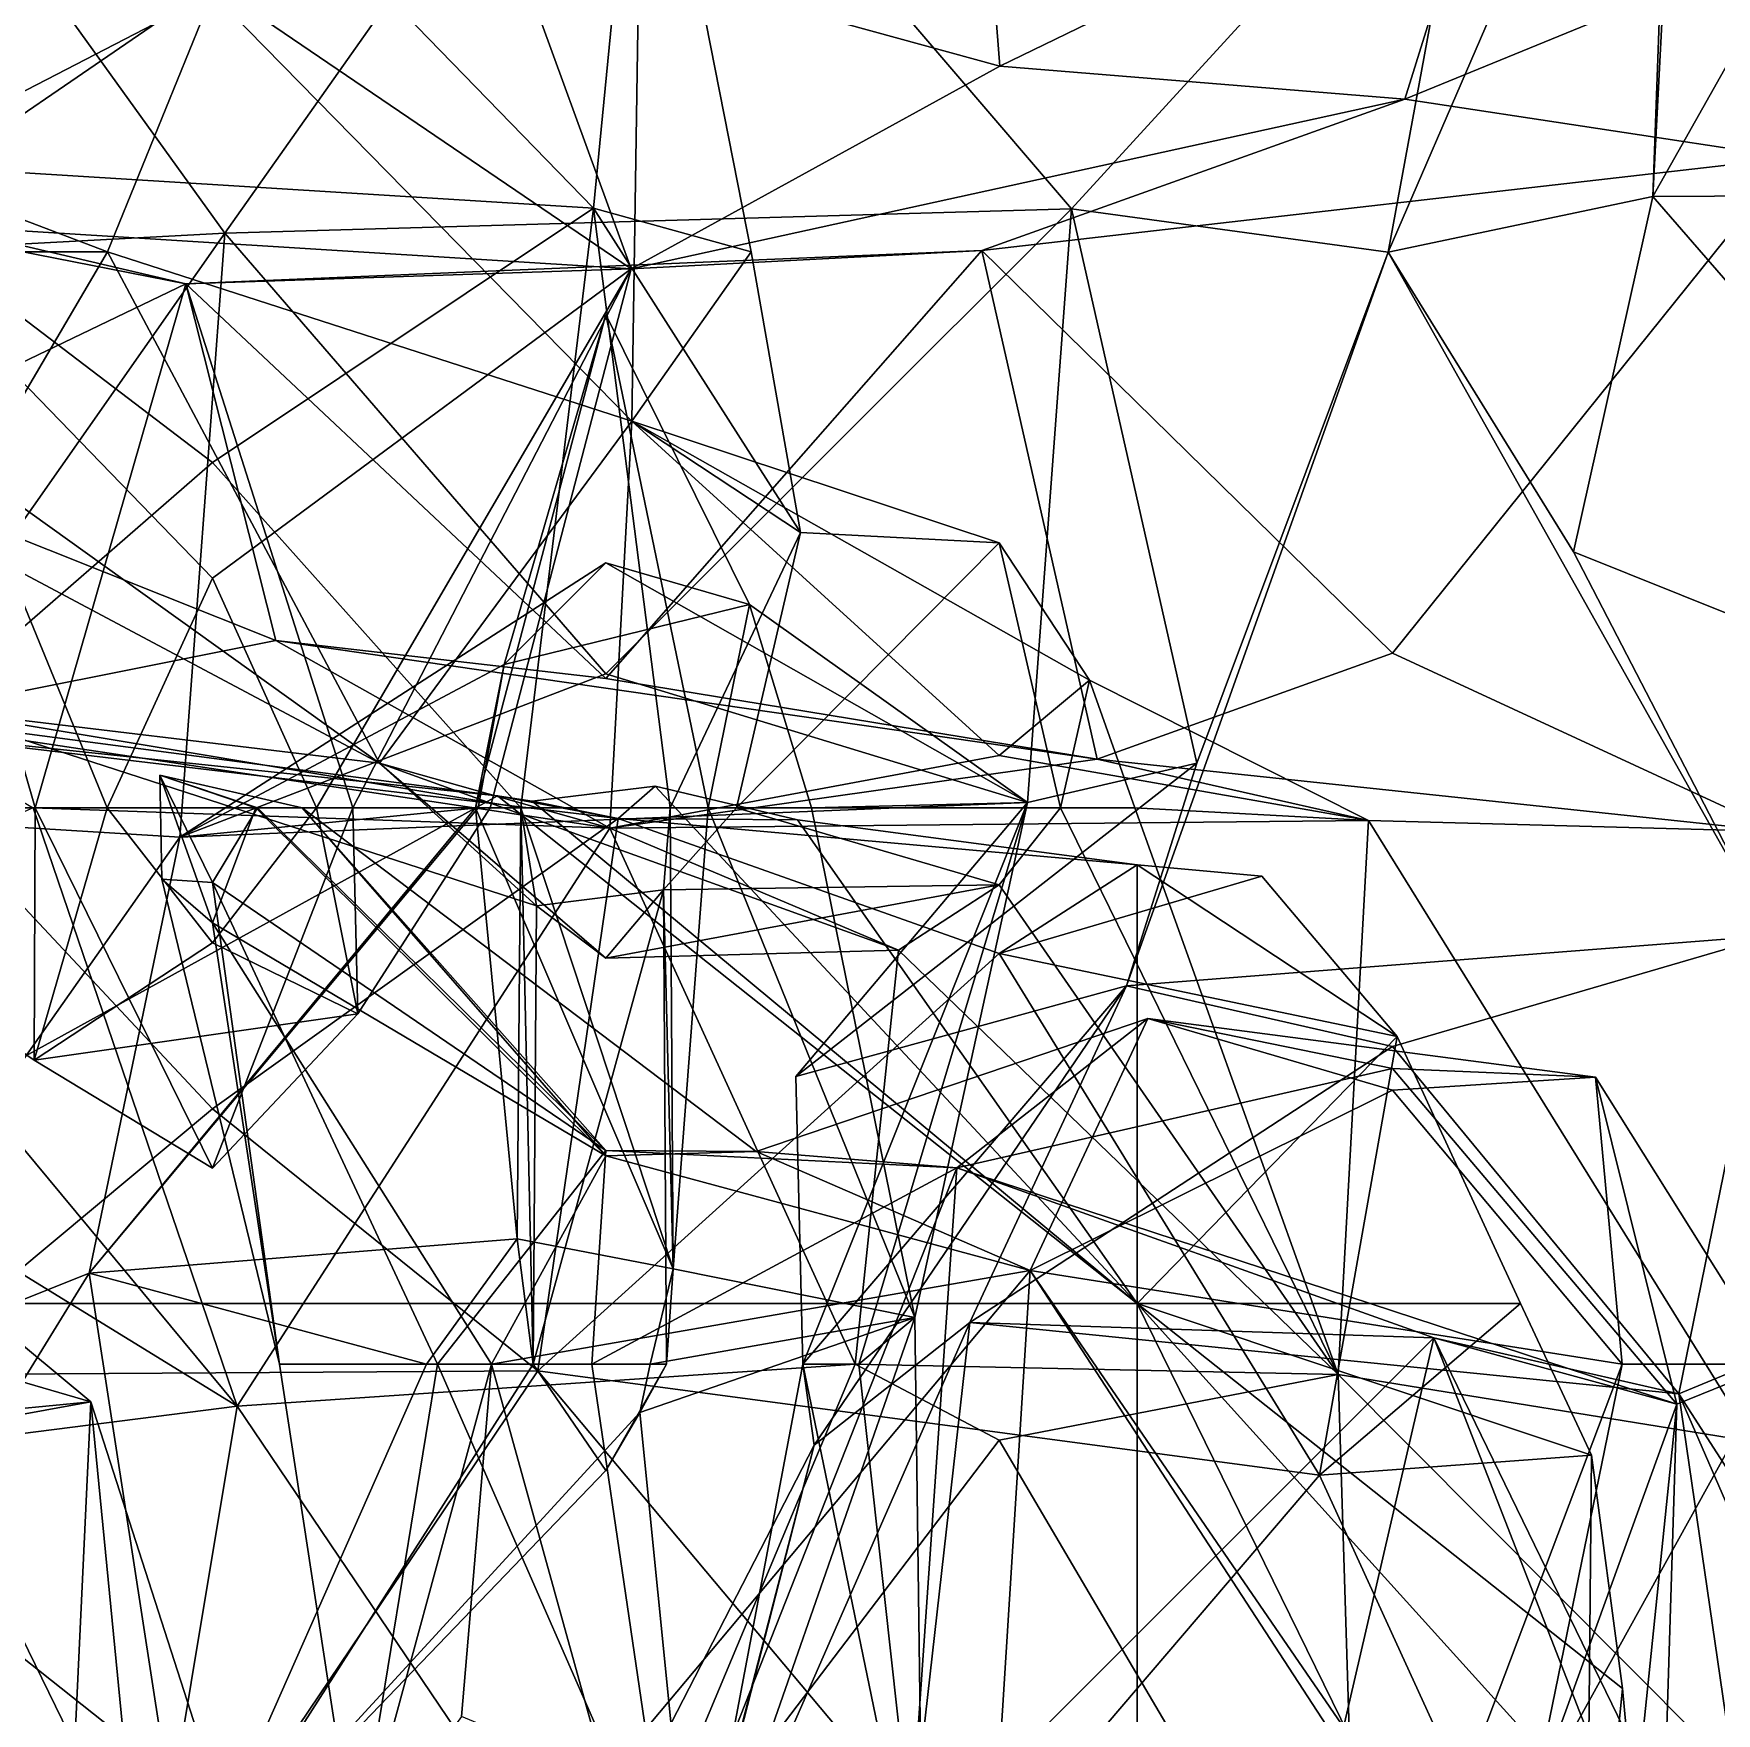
# Model space of a CAD drawing. Extents: x 290034 to 295698, y 4553723 to 4561693.
# Drawn here: x 294034.7 to 294088.5, y 4558860.1 to 4558913.9 of the extents above; entities that cross this region are included whole.
import ezdxf

# ---------------------------------------------------------------- set-up
doc = ezdxf.new("R2010")
doc.units = 0
doc.layers.add('Au_ppm_Pref_-_0_2', color=7, linetype='CONTINUOUS')

msp = doc.modelspace()

# ---------------------------------------------------------------- linework, layer by layer
at = {"layer": 'Au_ppm_Pref_-_0_2'}
for points in [[(294078.037, 4558906.914, 1882.768), (294087.221, 4558928.14, 1883.25), (294086.509, 4558908.691, 1890.172)], [(294087.221, 4558928.14, 1883.25), (294078.037, 4558906.914, 1882.768), (294080.902, 4558922.523, 1876.646)], [(294087.221, 4558928.14, 1883.25), (294087.34, 4558924.738, 1888.705), (294086.509, 4558908.691, 1890.172)], [(294064.509, 4558926.819, 1812.594), (294049.849, 4558917.196, 1816.392), (294065.592, 4558912.872, 1817.863)], [(294065.592, 4558912.872, 1817.863), (294081.273, 4558920.481, 1815.972), (294064.509, 4558926.819, 1812.594)], [(294029.809, 4558925.923, 1817.9), (294029.299, 4558907.903, 1823.706), (294040.375, 4558915.497, 1820.292)], [(294012.464, 4558906.003, 1876.232), (294027.646, 4558925.759, 1875.353), (294040.776, 4558907.52, 1876.17)], [(294040.776, 4558907.52, 1876.17), (294027.646, 4558925.759, 1875.353), (294053.332, 4558925.312, 1874.611)], [(294038.625, 4558922.68, 1857.498), (294014.975, 4558925.351, 1856.507), (294027.646, 4558909.866, 1856.245)], [(294067.889, 4558908.295, 1875.388), (294040.776, 4558907.52, 1876.17), (294053.332, 4558925.312, 1874.611)], [(294067.889, 4558908.295, 1875.388), (294053.332, 4558925.312, 1874.611), (294080.902, 4558922.523, 1876.646)], [(294029.731, 4558909.686, 1847.13), (294032.865, 4558924.738, 1850.67), (294040.375, 4558915.197, 1850.31)], [(294054.161, 4558924.544, 1853.23), (294038.625, 4558922.68, 1857.498), (294052.581, 4558908.323, 1857.62)], [(294054.161, 4558924.544, 1853.23), (294053.808, 4558901.495, 1848.545), (294040.375, 4558915.197, 1850.31)], [(294054.161, 4558924.544, 1853.23), (294052.581, 4558908.323, 1857.62), (294057.638, 4558906.92, 1853.069)], [(294054.161, 4558924.544, 1853.23), (294057.638, 4558906.92, 1853.069), (294053.808, 4558901.495, 1848.545)], [(294086.509, 4558908.691, 1890.172), (294095.551, 4558924.738, 1892.392), (294102.314, 4558908.783, 1892.615)], [(294095.551, 4558924.738, 1892.392), (294086.509, 4558908.691, 1890.172), (294087.34, 4558924.738, 1888.705)], [(294052.581, 4558908.323, 1857.62), (294038.625, 4558922.68, 1857.498), (294027.646, 4558909.866, 1856.245)], [(294067.889, 4558908.295, 1875.388), (294080.902, 4558922.523, 1876.646), (294078.037, 4558906.914, 1882.768)], [(294078.569, 4558911.815, 1823.08), (294081.273, 4558920.481, 1815.972), (294065.592, 4558912.872, 1817.863)], [(294078.569, 4558911.815, 1823.08), (294093.129, 4558917.775, 1822.163), (294081.273, 4558920.481, 1815.972)], [(294093.129, 4558917.775, 1822.163), (294078.569, 4558911.815, 1823.08), (294090.933, 4558909.93, 1829.859)], [(294040.375, 4558915.497, 1820.292), (294053.792, 4558906.373, 1823.18), (294049.849, 4558917.196, 1816.392)], [(294049.849, 4558917.196, 1816.392), (294053.792, 4558906.373, 1823.18), (294065.592, 4558912.872, 1817.863)], [(294029.299, 4558907.903, 1823.706), (294053.792, 4558906.373, 1823.18), (294040.375, 4558915.497, 1820.292)], [(294040.375, 4558915.197, 1850.31), (294037.022, 4558906.92, 1847.13), (294029.731, 4558909.686, 1847.13)], [(294040.375, 4558915.197, 1850.31), (294053.808, 4558901.495, 1848.545), (294037.022, 4558906.92, 1847.13)], [(294078.569, 4558911.815, 1823.08), (294065.592, 4558912.872, 1817.863), (294053.792, 4558906.373, 1823.18)], [(294065.023, 4558906.962, 1829.224), (294078.569, 4558911.815, 1823.08), (294053.792, 4558906.373, 1823.18)], [(294090.933, 4558909.93, 1829.859), (294078.569, 4558911.815, 1823.08), (294065.023, 4558906.962, 1829.224)], [(294018.799, 4558910.743, 1830.808), (294027.841, 4558900.272, 1835.205), (294039.526, 4558905.889, 1829.385)], [(294018.799, 4558910.743, 1830.808), (294039.526, 4558905.889, 1829.385), (294029.299, 4558907.903, 1823.706)], [(294040.375, 4558900.174, 1855.318), (294027.646, 4558909.866, 1856.245), (294031.291, 4558892.271, 1853.069)], [(294040.375, 4558900.174, 1855.318), (294052.581, 4558908.323, 1857.62), (294027.646, 4558909.866, 1856.245)], [(294090.933, 4558909.93, 1829.859), (294065.023, 4558906.962, 1829.224), (294078.172, 4558894.058, 1830.964)], [(294078.172, 4558894.058, 1830.964), (294090.517, 4558888.348, 1833.252), (294090.933, 4558909.93, 1829.859)], [(294029.731, 4558909.686, 1847.13), (294037.022, 4558906.92, 1847.13), (294028.985, 4558906.92, 1846.56)], [(294083.971, 4558897.304, 1888.705), (294078.037, 4558906.914, 1882.768), (294086.509, 4558908.691, 1890.172)], [(294086.509, 4558908.691, 1890.172), (294103.054, 4558889.649, 1888.378), (294083.971, 4558897.304, 1888.705)], [(294086.509, 4558908.691, 1890.172), (294102.314, 4558908.783, 1892.615), (294103.054, 4558889.649, 1888.378)], [(294040.375, 4558900.174, 1855.318), (294050.256, 4558889.102, 1854.351), (294052.581, 4558908.323, 1857.62)], [(294052.974, 4558893.396, 1875.395), (294040.776, 4558907.52, 1876.17), (294067.889, 4558908.295, 1875.388)], [(294050.256, 4558889.102, 1854.351), (294055.035, 4558889.102, 1854.041), (294052.581, 4558908.323, 1857.62)], [(294052.581, 4558908.323, 1857.62), (294055.035, 4558889.102, 1854.041), (294059.216, 4558897.93, 1853.069)], [(294057.638, 4558906.92, 1853.069), (294052.581, 4558908.323, 1857.62), (294059.216, 4558897.93, 1853.069)], [(294052.974, 4558893.396, 1875.395), (294067.889, 4558908.295, 1875.388), (294066.478, 4558889.273, 1871.032)], [(294067.889, 4558908.295, 1875.388), (294071.909, 4558890.541, 1876.826), (294066.478, 4558889.273, 1871.032)], [(294071.909, 4558890.541, 1876.826), (294067.889, 4558908.295, 1875.388), (294078.037, 4558906.914, 1882.768)], [(294022.862, 4558889.102, 1823.373), (294029.299, 4558907.903, 1823.706), (294034.7, 4558889.102, 1826.048)], [(294029.299, 4558907.903, 1823.706), (294022.862, 4558889.102, 1823.373), (294037.01, 4558889.102, 1821.786)], [(294039.526, 4558905.889, 1829.385), (294034.7, 4558889.102, 1826.048), (294029.299, 4558907.903, 1823.706)], [(294029.299, 4558907.903, 1823.706), (294037.01, 4558889.102, 1821.786), (294040.375, 4558896.465, 1820.918)], [(294029.299, 4558907.903, 1823.706), (294040.375, 4558896.465, 1820.918), (294053.792, 4558906.373, 1823.18)], [(294012.464, 4558906.003, 1876.232), (294040.776, 4558907.52, 1876.17), (294027.713, 4558888.884, 1876.745)], [(294039.333, 4558888.164, 1870.836), (294027.713, 4558888.884, 1876.745), (294040.776, 4558907.52, 1876.17)], [(294039.333, 4558888.164, 1870.836), (294040.776, 4558907.52, 1876.17), (294052.974, 4558893.396, 1875.395)], [(294037.022, 4558906.92, 1847.13), (294032.82, 4558899.786, 1847.13), (294028.985, 4558906.92, 1846.56)], [(294037.022, 4558906.92, 1847.13), (294045.73, 4558890.533, 1848.424), (294032.82, 4558899.786, 1847.13)], [(294037.022, 4558906.92, 1847.13), (294053.808, 4558901.495, 1848.545), (294045.73, 4558890.533, 1848.424)], [(294065.023, 4558906.962, 1829.224), (294039.526, 4558905.889, 1829.385), (294052.974, 4558893.252, 1830.695)], [(294065.023, 4558906.962, 1829.224), (294053.792, 4558906.373, 1823.18), (294039.526, 4558905.889, 1829.385)], [(294068.716, 4558890.668, 1835.341), (294065.023, 4558906.962, 1829.224), (294052.974, 4558893.252, 1830.695)], [(294059.216, 4558897.93, 1853.069), (294053.808, 4558901.495, 1848.545), (294057.638, 4558906.92, 1853.069)], [(294068.716, 4558890.668, 1835.341), (294078.172, 4558894.058, 1830.964), (294065.023, 4558906.962, 1829.224)], [(294071.909, 4558890.541, 1876.826), (294078.037, 4558906.914, 1882.768), (294069.653, 4558883.406, 1882.817)], [(294069.653, 4558883.406, 1882.817), (294078.037, 4558906.914, 1882.768), (294090.33, 4558885.012, 1884.338)], [(294083.971, 4558897.304, 1888.705), (294090.33, 4558885.012, 1884.338), (294078.037, 4558906.914, 1882.768)], [(294044.874, 4558889.102, 1825.494), (294039.526, 4558905.889, 1829.385), (294053.792, 4558906.373, 1823.18)], [(294040.375, 4558896.465, 1820.918), (294043.71, 4558889.102, 1821.8), (294053.792, 4558906.373, 1823.18)], [(294043.71, 4558889.102, 1821.8), (294049.27, 4558889.102, 1823.373), (294053.792, 4558906.373, 1823.18)], [(294049.27, 4558889.102, 1823.373), (294044.874, 4558889.102, 1825.494), (294053.792, 4558906.373, 1823.18)], [(294042.405, 4558894.464, 1836.082), (294039.526, 4558905.889, 1829.385), (294027.841, 4558900.272, 1835.205)], [(294044.874, 4558889.102, 1825.494), (294034.7, 4558889.102, 1826.048), (294039.526, 4558905.889, 1829.385)], [(294042.405, 4558894.464, 1836.082), (294052.974, 4558893.252, 1830.695), (294039.526, 4558905.889, 1829.385)], [(294049.726, 4558893.695, 1864.948), (294052.974, 4558904.911, 1859.678), (294048.806, 4558889.102, 1862.983)], [(294052.974, 4558904.911, 1859.678), (294056.251, 4558889.102, 1863.403), (294048.806, 4558889.102, 1862.983)], [(294049.726, 4558893.695, 1864.948), (294057.584, 4558895.622, 1864.948), (294052.974, 4558904.911, 1859.678)], [(294057.584, 4558895.622, 1864.948), (294056.251, 4558889.102, 1863.403), (294052.974, 4558904.911, 1859.678)], [(294053.808, 4558901.495, 1848.545), (294053.109, 4558888.457, 1840.901), (294045.73, 4558890.533, 1848.424)], [(294053.808, 4558901.495, 1848.545), (294065.573, 4558890.782, 1846.57), (294053.109, 4558888.457, 1840.901)], [(294065.573, 4558897.592, 1849.96), (294053.808, 4558901.495, 1848.545), (294059.216, 4558897.93, 1853.069)], [(294053.808, 4558901.495, 1848.545), (294065.573, 4558897.592, 1849.96), (294068.468, 4558893.196, 1847.13)], [(294053.808, 4558901.495, 1848.545), (294068.468, 4558893.196, 1847.13), (294065.573, 4558890.782, 1846.57)], [(294027.775, 4558900.1, 1849.403), (294032.82, 4558899.786, 1847.13), (294045.73, 4558890.533, 1848.424)], [(294027.775, 4558900.1, 1849.403), (294045.73, 4558890.533, 1848.424), (294031.291, 4558892.271, 1853.069)], [(294029.79, 4558891.952, 1841.191), (294042.405, 4558894.464, 1836.082), (294027.841, 4558900.272, 1835.205)], [(294050.256, 4558889.102, 1854.351), (294040.375, 4558900.174, 1855.318), (294031.291, 4558892.271, 1853.069)], [(294055.035, 4558889.102, 1854.041), (294057.164, 4558889.102, 1853.069), (294059.216, 4558897.93, 1853.069)], [(294065.573, 4558897.592, 1849.96), (294059.216, 4558897.93, 1853.069), (294057.164, 4558889.102, 1853.069)], [(294065.573, 4558897.592, 1849.96), (294057.164, 4558889.102, 1853.069), (294067.539, 4558889.102, 1848.057)], [(294065.573, 4558897.592, 1849.96), (294067.539, 4558889.102, 1848.057), (294068.468, 4558893.196, 1847.13)], [(294039.333, 4558888.164, 1870.836), (294066.478, 4558889.273, 1871.032), (294052.974, 4558896.956, 1867.566)], [(294039.333, 4558888.164, 1870.836), (294052.974, 4558896.956, 1867.566), (294049.726, 4558893.695, 1864.948)], [(294049.726, 4558893.695, 1864.948), (294052.974, 4558896.956, 1867.566), (294057.584, 4558895.622, 1864.948)], [(294057.584, 4558895.622, 1864.948), (294052.974, 4558896.956, 1867.566), (294066.478, 4558889.273, 1871.032)], [(294090.33, 4558885.012, 1884.338), (294083.971, 4558897.304, 1888.705), (294103.054, 4558889.649, 1888.378)], [(294040.375, 4558896.465, 1820.918), (294037.01, 4558889.102, 1821.786), (294043.71, 4558889.102, 1821.8)], [(294059.569, 4558889.102, 1864.948), (294056.251, 4558889.102, 1863.403), (294057.584, 4558895.622, 1864.948)], [(294059.569, 4558889.102, 1864.948), (294057.584, 4558895.622, 1864.948), (294066.478, 4558889.273, 1871.032)], [(294029.79, 4558891.952, 1841.191), (294053.109, 4558888.457, 1840.901), (294042.405, 4558894.464, 1836.082)], [(294068.716, 4558890.668, 1835.341), (294042.405, 4558894.464, 1836.082), (294053.109, 4558888.457, 1840.901)], [(294068.716, 4558890.668, 1835.341), (294052.974, 4558893.252, 1830.695), (294042.405, 4558894.464, 1836.082)], [(294039.333, 4558888.164, 1870.836), (294049.726, 4558893.695, 1864.948), (294048.893, 4558889.102, 1864.948)], [(294049.726, 4558893.695, 1864.948), (294048.806, 4558889.102, 1862.983), (294048.893, 4558889.102, 1864.948)], [(294068.716, 4558890.668, 1835.341), (294090.517, 4558888.348, 1833.252), (294078.172, 4558894.058, 1830.964)], [(294039.333, 4558888.164, 1870.836), (294052.974, 4558893.396, 1875.395), (294066.478, 4558889.273, 1871.032)], [(294068.468, 4558893.196, 1847.13), (294077.406, 4558888.697, 1841.063), (294065.573, 4558890.782, 1846.57)], [(294068.468, 4558893.196, 1847.13), (294067.539, 4558889.102, 1848.057), (294069.92, 4558889.102, 1847.13)], [(294069.92, 4558889.102, 1847.13), (294077.406, 4558888.697, 1841.063), (294068.468, 4558893.196, 1847.13)], [(294029.79, 4558891.952, 1841.191), (294034.64, 4558889.102, 1844.427), (294053.109, 4558888.457, 1840.901)], [(294050.256, 4558889.102, 1854.351), (294031.291, 4558892.271, 1853.069), (294050.755, 4558885.964, 1853.069)], [(294045.73, 4558890.533, 1848.424), (294050.755, 4558885.964, 1853.069), (294031.291, 4558892.271, 1853.069)], [(294049.511, 4558889.487, 1937.955), (294020, 4558873.226, 1938.284), (294033.54, 4558891.6, 1938.835)], [(294033.54, 4558891.6, 1938.835), (294028.957, 4558891.67, 1936.058), (294049.511, 4558889.487, 1937.955)], [(294049.511, 4558889.487, 1937.955), (294028.957, 4558891.67, 1936.058), (294053.369, 4558888.77, 1936.572)], [(294030.168, 4558870.94, 1929.038), (294040.375, 4558879.468, 1933.492), (294028.957, 4558891.67, 1936.058)], [(294028.957, 4558891.67, 1936.058), (294040.375, 4558879.468, 1933.492), (294053.369, 4558888.77, 1936.572)], [(294045.73, 4558890.533, 1848.424), (294052.974, 4558884.289, 1851.465), (294050.755, 4558885.964, 1853.069)], [(294052.974, 4558884.289, 1851.465), (294045.73, 4558890.533, 1848.424), (294062.355, 4558884.551, 1847.13)], [(294045.73, 4558890.533, 1848.424), (294053.109, 4558888.457, 1840.901), (294062.355, 4558884.551, 1847.13)], [(294065.573, 4558890.782, 1846.57), (294077.406, 4558888.697, 1841.063), (294053.109, 4558888.457, 1840.901)], [(294077.406, 4558888.697, 1841.063), (294068.716, 4558890.668, 1835.341), (294053.109, 4558888.457, 1840.901)], [(294059.061, 4558880.494, 1876.827), (294071.909, 4558890.541, 1876.826), (294069.653, 4558883.406, 1882.817)], [(294066.478, 4558889.273, 1871.032), (294071.909, 4558890.541, 1876.826), (294059.061, 4558880.494, 1876.827)], [(294068.716, 4558890.668, 1835.341), (294077.406, 4558888.697, 1841.063), (294090.517, 4558888.348, 1833.252)], [(294038.693, 4558890.155, 1906.484), (294040.375, 4558885.421, 1907.75), (294038.759, 4558886.817, 1906.523)], [(294038.693, 4558890.155, 1906.484), (294041.77, 4558889.102, 1907.181), (294040.375, 4558885.421, 1907.75)], [(294038.693, 4558890.155, 1906.484), (294043.248, 4558889.102, 1906.523), (294041.77, 4558889.102, 1907.181)], [(294038.759, 4558886.817, 1906.523), (294040.375, 4558886.709, 1905.725), (294038.693, 4558890.155, 1906.484)], [(294043.248, 4558889.102, 1906.523), (294038.693, 4558890.155, 1906.484), (294041.819, 4558889.102, 1905.842)], [(294041.819, 4558889.102, 1905.842), (294038.693, 4558890.155, 1906.484), (294040.375, 4558886.709, 1905.725)], [(294070, 4558873.226, 1935.954), (294050.62, 4558889.322, 1937.789), (294054.553, 4558889.804, 1937.115)], [(294053.369, 4558888.77, 1936.572), (294054.553, 4558889.804, 1937.115), (294050.62, 4558889.322, 1937.789)], [(294053.369, 4558888.77, 1936.572), (294059.115, 4558888.719, 1936.465), (294054.553, 4558889.804, 1937.115)], [(294054.553, 4558889.804, 1937.115), (294059.115, 4558888.719, 1936.465), (294070, 4558873.226, 1935.954)], [(294070, 4558873.226, 1935.954), (294020, 4558873.226, 1938.284), (294049.511, 4558889.487, 1937.955)], [(294050.62, 4558889.322, 1937.789), (294070, 4558873.226, 1935.954), (294049.511, 4558889.487, 1937.955)], [(294049.511, 4558889.487, 1937.955), (294053.369, 4558888.77, 1936.572), (294050.62, 4558889.322, 1937.789)], [(294059.061, 4558880.494, 1876.827), (294059.285, 4558871.285, 1877.239), (294066.478, 4558889.273, 1871.032)], [(294066.478, 4558889.273, 1871.032), (294059.285, 4558871.285, 1877.239), (294061.077, 4558871.285, 1870.887)], [(294059.569, 4558889.102, 1864.948), (294066.478, 4558889.273, 1871.032), (294062.87, 4558872.778, 1865.258)], [(294061.077, 4558871.285, 1870.887), (294062.87, 4558872.778, 1865.258), (294066.478, 4558889.273, 1871.032)], [(294034.664, 4558881.026, 1823.373), (294022.862, 4558889.102, 1823.373), (294034.7, 4558889.102, 1826.048)], [(294022.862, 4558889.102, 1823.373), (294034.664, 4558881.026, 1823.373), (294037.01, 4558889.102, 1821.786)], [(294039.333, 4558888.164, 1870.836), (294026.786, 4558870.34, 1871.049), (294027.713, 4558888.884, 1876.745)], [(294041.175, 4558869.935, 1840.664), (294034.64, 4558889.102, 1844.427), (294027.775, 4558886.073, 1842.201)], [(294053.109, 4558888.457, 1840.901), (294034.64, 4558889.102, 1844.427), (294041.175, 4558869.935, 1840.664)], [(294034.664, 4558881.026, 1823.373), (294034.7, 4558889.102, 1826.048), (294040.375, 4558877.561, 1827.22)], [(294034.664, 4558881.026, 1823.373), (294040.375, 4558884.779, 1821.932), (294037.01, 4558889.102, 1821.786)], [(294040.375, 4558877.561, 1827.22), (294034.7, 4558889.102, 1826.048), (294044.874, 4558889.102, 1825.494)], [(294039.333, 4558888.164, 1870.836), (294048.893, 4558889.102, 1864.948), (294036.426, 4558874.203, 1863.671)], [(294036.426, 4558874.203, 1863.671), (294048.893, 4558889.102, 1864.948), (294048.806, 4558889.102, 1862.983)], [(294036.426, 4558874.203, 1863.671), (294048.806, 4558889.102, 1862.983), (294050.133, 4558875.302, 1859.009)], [(294043.71, 4558889.102, 1821.8), (294037.01, 4558889.102, 1821.786), (294040.375, 4558884.779, 1821.932)], [(294040.375, 4558885.421, 1907.75), (294041.77, 4558889.102, 1907.181), (294052.974, 4558877.96, 1908.749)], [(294040.375, 4558886.709, 1905.725), (294052.974, 4558878.123, 1904.244), (294041.819, 4558889.102, 1905.842)], [(294045.036, 4558882.511, 1823.373), (294040.375, 4558877.561, 1827.22), (294044.874, 4558889.102, 1825.494)], [(294045.036, 4558882.511, 1823.373), (294043.71, 4558889.102, 1821.8), (294040.375, 4558884.779, 1821.932)], [(294040.375, 4558879.468, 1933.492), (294050.799, 4558871.071, 1930.777), (294053.369, 4558888.77, 1936.572)], [(294043.248, 4558889.102, 1906.523), (294052.974, 4558877.96, 1908.749), (294041.77, 4558889.102, 1907.181)], [(294043.248, 4558889.102, 1906.523), (294041.819, 4558889.102, 1905.842), (294052.974, 4558878.123, 1904.244)], [(294043.248, 4558889.102, 1906.523), (294057.793, 4558878.099, 1906.523), (294052.974, 4558877.96, 1908.749)], [(294043.248, 4558889.102, 1906.523), (294052.974, 4558878.123, 1904.244), (294057.793, 4558878.099, 1906.523)], [(294045.036, 4558882.511, 1823.373), (294049.27, 4558889.102, 1823.373), (294043.71, 4558889.102, 1821.8)], [(294049.27, 4558889.102, 1823.373), (294045.036, 4558882.511, 1823.373), (294044.874, 4558889.102, 1825.494)], [(294048.806, 4558889.102, 1862.983), (294056.251, 4558889.102, 1863.403), (294055.135, 4558874.34, 1859.009)], [(294048.806, 4558889.102, 1862.983), (294055.135, 4558874.34, 1859.009), (294050.133, 4558875.302, 1859.009)], [(294050.256, 4558889.102, 1854.351), (294050.649, 4558871.285, 1857.913), (294050.133, 4558875.302, 1859.009)], [(294050.256, 4558889.102, 1854.351), (294050.133, 4558875.302, 1859.009), (294055.135, 4558874.34, 1859.009)], [(294050.256, 4558889.102, 1854.351), (294050.755, 4558885.964, 1853.069), (294050.649, 4558871.285, 1857.913)], [(294050.256, 4558889.102, 1854.351), (294055.135, 4558874.34, 1859.009), (294055.035, 4558889.102, 1854.041)], [(294065.573, 4558884.442, 1931.834), (294053.369, 4558888.77, 1936.572), (294050.799, 4558871.071, 1930.777)], [(294053.369, 4558888.77, 1936.572), (294070, 4558887.276, 1934.822), (294059.115, 4558888.719, 1936.465)], [(294053.369, 4558888.77, 1936.572), (294065.573, 4558884.442, 1931.834), (294070, 4558887.276, 1934.822)], [(294055.135, 4558874.34, 1859.009), (294054.83, 4558886.478, 1853.069), (294055.035, 4558889.102, 1854.041)], [(294055.035, 4558889.102, 1854.041), (294054.83, 4558886.478, 1853.069), (294057.164, 4558889.102, 1853.069)], [(294065.573, 4558886.644, 1847.95), (294057.164, 4558889.102, 1853.069), (294054.83, 4558886.478, 1853.069)], [(294056.251, 4558889.102, 1863.403), (294062.87, 4558872.778, 1865.258), (294055.135, 4558874.34, 1859.009)], [(294062.87, 4558872.778, 1865.258), (294056.251, 4558889.102, 1863.403), (294059.569, 4558889.102, 1864.948)], [(294065.573, 4558886.644, 1847.95), (294067.539, 4558889.102, 1848.057), (294057.164, 4558889.102, 1853.069)], [(294059.115, 4558888.719, 1936.465), (294070, 4558887.276, 1934.822), (294070, 4558873.226, 1935.954)], [(294076.434, 4558870.95, 1846.199), (294067.539, 4558889.102, 1848.057), (294065.573, 4558886.644, 1847.95)], [(294069.92, 4558889.102, 1847.13), (294067.539, 4558889.102, 1848.057), (294076.434, 4558870.95, 1846.199)], [(294076.434, 4558870.95, 1846.199), (294077.406, 4558888.697, 1841.063), (294069.92, 4558889.102, 1847.13)], [(294053.109, 4558888.457, 1840.901), (294041.175, 4558869.935, 1840.664), (294060.961, 4558871.285, 1843.365)], [(294062.355, 4558884.551, 1847.13), (294053.109, 4558888.457, 1840.901), (294060.961, 4558871.285, 1843.365)], [(294076.434, 4558870.95, 1846.199), (294089.746, 4558868.793, 1840.922), (294077.406, 4558888.697, 1841.063)], [(294090.517, 4558888.348, 1833.252), (294077.406, 4558888.697, 1841.063), (294089.746, 4558868.793, 1840.922)], [(294039.333, 4558888.164, 1870.836), (294036.426, 4558874.203, 1863.671), (294026.786, 4558870.34, 1871.049)], [(294070, 4558887.276, 1934.822), (294065.573, 4558884.442, 1931.834), (294073.988, 4558886.913, 1934.398)], [(294073.988, 4558886.913, 1934.398), (294078.326, 4558881.779, 1934.318), (294070, 4558887.276, 1934.822)], [(294078.326, 4558881.779, 1934.318), (294070, 4558873.226, 1935.954), (294070, 4558887.276, 1934.822)], [(294040.375, 4558885.421, 1907.75), (294042.53, 4558871.285, 1906.523), (294038.759, 4558886.817, 1906.523)], [(294040.375, 4558886.709, 1905.725), (294038.759, 4558886.817, 1906.523), (294042.53, 4558871.285, 1906.523)], [(294040.375, 4558886.709, 1905.725), (294042.53, 4558871.285, 1906.523), (294047.588, 4558871.285, 1903.984)], [(294040.375, 4558886.709, 1905.725), (294047.588, 4558871.285, 1903.984), (294052.974, 4558878.123, 1904.244)], [(294065.573, 4558886.644, 1847.95), (294054.83, 4558886.478, 1853.069), (294052.974, 4558884.289, 1851.465)], [(294065.573, 4558886.644, 1847.95), (294052.974, 4558884.289, 1851.465), (294062.355, 4558884.551, 1847.13)], [(294076.434, 4558870.95, 1846.199), (294065.573, 4558886.644, 1847.95), (294062.355, 4558884.551, 1847.13)], [(294073.988, 4558886.913, 1934.398), (294065.573, 4558884.442, 1931.834), (294078.326, 4558881.779, 1934.318)], [(294041.175, 4558869.935, 1840.664), (294027.775, 4558886.073, 1842.201), (294022.387, 4558881.482, 1841.191)], [(294050.649, 4558871.285, 1857.913), (294050.755, 4558885.964, 1853.069), (294054.83, 4558886.478, 1853.069)], [(294050.649, 4558871.285, 1857.913), (294054.83, 4558886.478, 1853.069), (294054.921, 4558871.285, 1858.091)], [(294050.755, 4558885.964, 1853.069), (294052.974, 4558884.289, 1851.465), (294054.83, 4558886.478, 1853.069)], [(294055.135, 4558874.34, 1859.009), (294054.921, 4558871.285, 1858.091), (294054.83, 4558886.478, 1853.069)], [(294040.375, 4558885.421, 1907.75), (294049.317, 4558871.285, 1911.144), (294042.53, 4558871.285, 1906.523)], [(294040.375, 4558885.421, 1907.75), (294052.974, 4558877.96, 1908.749), (294049.317, 4558871.285, 1911.144)], [(294090.33, 4558885.012, 1884.338), (294078.172, 4558881.459, 1886.157), (294069.653, 4558883.406, 1882.817)], [(294087.341, 4558870.337, 1887.404), (294078.172, 4558881.459, 1886.157), (294090.33, 4558885.012, 1884.338)], [(294089.644, 4558871.285, 1882.766), (294087.341, 4558870.337, 1887.404), (294090.33, 4558885.012, 1884.338)], [(294034.664, 4558881.026, 1823.373), (294045.036, 4558882.511, 1823.373), (294040.375, 4558884.779, 1821.932)], [(294065.573, 4558884.442, 1931.834), (294050.799, 4558871.071, 1930.777), (294075.832, 4558867.724, 1930.645)], [(294062.355, 4558884.551, 1847.13), (294060.961, 4558871.285, 1843.365), (294076.434, 4558870.95, 1846.199)], [(294065.573, 4558884.442, 1931.834), (294075.832, 4558867.724, 1930.645), (294078.326, 4558881.779, 1934.318)], [(294059.285, 4558871.285, 1877.239), (294059.061, 4558880.494, 1876.827), (294069.653, 4558883.406, 1882.817)], [(294059.65, 4558868.692, 1882.766), (294059.285, 4558871.285, 1877.239), (294069.653, 4558883.406, 1882.817)], [(294069.653, 4558883.406, 1882.817), (294064.634, 4558872.62, 1888.804), (294059.65, 4558868.692, 1882.766)], [(294078.172, 4558881.459, 1886.157), (294064.634, 4558872.62, 1888.804), (294069.653, 4558883.406, 1882.817)], [(294045.036, 4558882.511, 1823.373), (294034.664, 4558881.026, 1823.373), (294040.375, 4558877.561, 1827.22)], [(294057.793, 4558878.099, 1906.523), (294070.339, 4558882.362, 1906.523), (294066.57, 4558874.281, 1913.089)], [(294057.793, 4558878.099, 1906.523), (294064.216, 4558877.576, 1900.087), (294070.339, 4558882.362, 1906.523)], [(294070.339, 4558882.362, 1906.523), (294064.216, 4558877.576, 1900.087), (294078.172, 4558880.755, 1903.366)], [(294070.339, 4558882.362, 1906.523), (294078.172, 4558880.062, 1909.449), (294066.57, 4558874.281, 1913.089)], [(294070.339, 4558882.362, 1906.523), (294084.671, 4558880.475, 1906.523), (294078.172, 4558880.062, 1909.449)], [(294070.339, 4558882.362, 1906.523), (294078.172, 4558880.755, 1903.366), (294084.671, 4558880.475, 1906.523)], [(294082.269, 4558873.226, 1934.559), (294070, 4558873.226, 1935.954), (294078.326, 4558881.779, 1934.318)], [(294075.832, 4558867.724, 1930.645), (294082.269, 4558873.226, 1934.559), (294078.326, 4558881.779, 1934.318)], [(294015.21, 4558876.283, 1830.994), (294022.525, 4558881.677, 1829.312), (294036.479, 4558870.078, 1829.312)], [(294022.387, 4558881.482, 1841.191), (294023.069, 4558867.628, 1835.757), (294041.175, 4558869.935, 1840.664)], [(294022.525, 4558881.677, 1829.312), (294025.168, 4558868.987, 1825.368), (294036.479, 4558870.078, 1829.312)], [(294087.341, 4558870.337, 1887.404), (294064.634, 4558872.62, 1888.804), (294078.172, 4558881.459, 1886.157)], [(294087.279, 4558870.001, 1900.868), (294078.172, 4558880.755, 1903.366), (294064.216, 4558877.576, 1900.087)], [(294084.671, 4558880.475, 1906.523), (294078.172, 4558880.755, 1903.366), (294087.279, 4558870.001, 1900.868)], [(294078.172, 4558880.062, 1909.449), (294084.671, 4558880.475, 1906.523), (294085.533, 4558871.285, 1909.993)], [(294084.671, 4558880.475, 1906.523), (294090.438, 4558871.285, 1906.523), (294085.533, 4558871.285, 1909.993)], [(294090.438, 4558871.285, 1906.523), (294084.671, 4558880.475, 1906.523), (294087.279, 4558870.001, 1900.868)], [(294085.533, 4558871.285, 1909.993), (294066.57, 4558874.281, 1913.089), (294078.172, 4558880.062, 1909.449)], [(294040.375, 4558879.468, 1933.492), (294030.168, 4558870.94, 1929.038), (294050.799, 4558871.071, 1930.777)], [(294052.534, 4558871.285, 1900.584), (294052.974, 4558878.123, 1904.244), (294047.588, 4558871.285, 1903.984)], [(294049.317, 4558871.285, 1911.144), (294052.974, 4558877.96, 1908.749), (294066.57, 4558874.281, 1913.089)], [(294052.534, 4558871.285, 1900.584), (294064.216, 4558877.576, 1900.087), (294052.974, 4558878.123, 1904.244)], [(294057.793, 4558878.099, 1906.523), (294052.974, 4558878.123, 1904.244), (294064.216, 4558877.576, 1900.087)], [(294052.974, 4558877.96, 1908.749), (294057.793, 4558878.099, 1906.523), (294066.57, 4558874.281, 1913.089)], [(294052.534, 4558871.285, 1900.584), (294055.031, 4558854.286, 1900.485), (294064.216, 4558877.576, 1900.087)], [(294062.68, 4558855.304, 1893.893), (294064.216, 4558877.576, 1900.087), (294055.031, 4558854.286, 1900.485)], [(294064.216, 4558877.576, 1900.087), (294062.68, 4558855.304, 1893.893), (294079.497, 4558872.127, 1894.709)], [(294087.279, 4558870.001, 1900.868), (294064.216, 4558877.576, 1900.087), (294079.497, 4558872.127, 1894.709)], [(294023.069, 4558867.628, 1835.757), (294015.21, 4558876.283, 1830.994), (294036.479, 4558870.078, 1829.312)], [(294036.426, 4558874.203, 1863.671), (294050.133, 4558875.302, 1859.009), (294047.237, 4558871.285, 1859.009)], [(294050.133, 4558875.302, 1859.009), (294050.649, 4558871.285, 1857.913), (294047.237, 4558871.285, 1859.009)], [(294025.388, 4558856.261, 1863.617), (294026.786, 4558870.34, 1871.049), (294036.426, 4558874.203, 1863.671)], [(294025.388, 4558856.261, 1863.617), (294036.426, 4558874.203, 1863.671), (294039.559, 4558853.921, 1858.518)], [(294036.426, 4558874.203, 1863.671), (294047.237, 4558871.285, 1859.009), (294039.559, 4558853.921, 1858.518)], [(294052.974, 4558858.067, 1913.996), (294049.317, 4558871.285, 1911.144), (294066.57, 4558874.281, 1913.089)], [(294065.573, 4558858.485, 1916.729), (294052.974, 4558858.067, 1913.996), (294066.57, 4558874.281, 1913.089)], [(294055.135, 4558874.34, 1859.009), (294062.87, 4558872.778, 1865.258), (294054.395, 4558871.285, 1859.009)], [(294054.395, 4558871.285, 1859.009), (294054.921, 4558871.285, 1858.091), (294055.135, 4558874.34, 1859.009)], [(294065.573, 4558858.485, 1916.729), (294066.57, 4558874.281, 1913.089), (294078.172, 4558856.465, 1913.462)], [(294078.172, 4558856.465, 1913.462), (294066.57, 4558874.281, 1913.089), (294079.531, 4558855.388, 1912.463)], [(294066.57, 4558874.281, 1913.089), (294085.533, 4558871.285, 1909.993), (294079.531, 4558855.388, 1912.463)], [(294020, 4558838.629, 1939.266), (294020, 4558873.226, 1938.284), (294070, 4558833.541, 1938.3)], [(294020, 4558873.226, 1938.284), (294070, 4558873.226, 1935.954), (294070, 4558833.541, 1938.3)], [(294070, 4558873.226, 1935.954), (294085.542, 4558860.889, 1935.232), (294086.044, 4558855.469, 1935.506)], [(294070, 4558873.226, 1935.954), (294086.044, 4558855.469, 1935.506), (294083.315, 4558846.048, 1936.317)], [(294070, 4558873.226, 1935.954), (294083.315, 4558846.048, 1936.317), (294070, 4558833.541, 1938.3)], [(294084.545, 4558868.365, 1934.712), (294070, 4558873.226, 1935.954), (294082.269, 4558873.226, 1934.559)], [(294085.542, 4558860.889, 1935.232), (294070, 4558873.226, 1935.954), (294084.545, 4558868.365, 1934.712)], [(294075.832, 4558867.724, 1930.645), (294084.545, 4558868.365, 1934.712), (294082.269, 4558873.226, 1934.559)], [(294055.801, 4558852.467, 1864.256), (294054.072, 4558869.732, 1859.009), (294062.87, 4558872.778, 1865.258)], [(294054.072, 4558869.732, 1859.009), (294054.395, 4558871.285, 1859.009), (294062.87, 4558872.778, 1865.258)], [(294064.634, 4558872.62, 1888.804), (294062.68, 4558855.304, 1893.893), (294054.973, 4558850.586, 1888.522)], [(294054.973, 4558850.586, 1888.522), (294059.65, 4558868.692, 1882.766), (294064.634, 4558872.62, 1888.804)], [(294062.87, 4558872.778, 1865.258), (294063.144, 4558852.629, 1871.192), (294055.801, 4558852.467, 1864.256)], [(294063.144, 4558852.629, 1871.192), (294062.87, 4558872.778, 1865.258), (294061.077, 4558871.285, 1870.887)], [(294079.497, 4558872.127, 1894.709), (294062.68, 4558855.304, 1893.893), (294064.634, 4558872.62, 1888.804)], [(294079.497, 4558872.127, 1894.709), (294064.634, 4558872.62, 1888.804), (294087.341, 4558870.337, 1887.404)], [(294075.175, 4558853.467, 1894.645), (294086.767, 4558853.467, 1896.532), (294079.497, 4558872.127, 1894.709)], [(294079.497, 4558872.127, 1894.709), (294090.318, 4558849.857, 1893.228), (294075.175, 4558853.467, 1894.645)], [(294086.767, 4558853.467, 1896.532), (294087.279, 4558870.001, 1900.868), (294079.497, 4558872.127, 1894.709)], [(294090.318, 4558849.857, 1893.228), (294079.497, 4558872.127, 1894.709), (294087.341, 4558870.337, 1887.404)], [(294038.803, 4558853.259, 1930.721), (294030.168, 4558870.94, 1929.038), (294020.447, 4558853.467, 1927.796)], [(294050.799, 4558871.071, 1930.777), (294030.168, 4558870.94, 1929.038), (294038.803, 4558853.259, 1930.721)], [(294050.799, 4558871.071, 1930.777), (294038.803, 4558853.259, 1930.721), (294064.61, 4558854.591, 1929.735)], [(294039.559, 4558853.921, 1858.518), (294047.237, 4558871.285, 1859.009), (294050.649, 4558871.285, 1857.913)], [(294039.559, 4558853.921, 1858.518), (294050.649, 4558871.285, 1857.913), (294052.974, 4558867.873, 1857.871)], [(294053.04, 4558852.359, 1841.294), (294060.961, 4558871.285, 1843.365), (294041.175, 4558869.935, 1840.664)], [(294044.975, 4558855.282, 1907.49), (294042.53, 4558871.285, 1906.523), (294049.317, 4558871.285, 1911.144)], [(294044.975, 4558855.282, 1907.49), (294047.588, 4558871.285, 1903.984), (294042.53, 4558871.285, 1906.523)], [(294049.317, 4558871.285, 1911.144), (294048.359, 4558859.993, 1912.463), (294044.975, 4558855.282, 1907.49)], [(294044.975, 4558855.282, 1907.49), (294055.031, 4558854.286, 1900.485), (294047.588, 4558871.285, 1903.984)], [(294052.534, 4558871.285, 1900.584), (294047.588, 4558871.285, 1903.984), (294055.031, 4558854.286, 1900.485)], [(294052.974, 4558858.067, 1913.996), (294048.359, 4558859.993, 1912.463), (294049.317, 4558871.285, 1911.144)], [(294054.921, 4558871.285, 1858.091), (294052.974, 4558867.873, 1857.871), (294050.649, 4558871.285, 1857.913)], [(294075.832, 4558867.724, 1930.645), (294050.799, 4558871.071, 1930.777), (294064.61, 4558854.591, 1929.735)], [(294054.072, 4558869.732, 1859.009), (294052.974, 4558867.873, 1857.871), (294054.921, 4558871.285, 1858.091)], [(294053.04, 4558852.359, 1841.294), (294065.573, 4558868.851, 1842.002), (294060.961, 4558871.285, 1843.365)], [(294054.072, 4558869.732, 1859.009), (294054.921, 4558871.285, 1858.091), (294054.395, 4558871.285, 1859.009)], [(294059.285, 4558871.285, 1877.239), (294059.65, 4558868.692, 1882.766), (294056.394, 4558855.966, 1877.243)], [(294056.394, 4558855.966, 1877.243), (294063.144, 4558852.629, 1871.192), (294059.285, 4558871.285, 1877.239)], [(294059.285, 4558871.285, 1877.239), (294063.144, 4558852.629, 1871.192), (294061.077, 4558871.285, 1870.887)], [(294076.434, 4558870.95, 1846.199), (294060.961, 4558871.285, 1843.365), (294065.573, 4558868.851, 1842.002)], [(294077.102, 4558849.244, 1843.103), (294076.434, 4558870.95, 1846.199), (294065.573, 4558868.851, 1842.002)], [(294092.69, 4558854.608, 1847.706), (294076.434, 4558870.95, 1846.199), (294077.102, 4558849.244, 1843.103)], [(294092.69, 4558854.608, 1847.706), (294089.746, 4558868.793, 1840.922), (294076.434, 4558870.95, 1846.199)], [(294082.645, 4558857.199, 1906.523), (294079.531, 4558855.388, 1912.463), (294085.533, 4558871.285, 1909.993)], [(294082.645, 4558857.199, 1906.523), (294085.533, 4558871.285, 1909.993), (294090.438, 4558871.285, 1906.523)], [(294082.645, 4558857.199, 1906.523), (294090.438, 4558871.285, 1906.523), (294087.279, 4558870.001, 1900.868)], [(294087.341, 4558870.337, 1887.404), (294089.644, 4558871.285, 1882.766), (294093.541, 4558856.09, 1883.553)], [(294038.224, 4558852.235, 1835.614), (294023.069, 4558867.628, 1835.757), (294036.479, 4558870.078, 1829.312)], [(294038.224, 4558852.235, 1835.614), (294041.175, 4558869.935, 1840.664), (294023.069, 4558867.628, 1835.757)], [(294036.479, 4558870.078, 1829.312), (294025.168, 4558868.987, 1825.368), (294035.705, 4558853.467, 1825.574)], [(294036.479, 4558870.078, 1829.312), (294035.705, 4558853.467, 1825.574), (294041.834, 4558853.467, 1829.312)], [(294038.224, 4558852.235, 1835.614), (294036.479, 4558870.078, 1829.312), (294041.834, 4558853.467, 1829.312)], [(294053.04, 4558852.359, 1841.294), (294041.175, 4558869.935, 1840.664), (294038.224, 4558852.235, 1835.614)], [(294085.27, 4558850.501, 1901.489), (294082.645, 4558857.199, 1906.523), (294087.279, 4558870.001, 1900.868)], [(294086.767, 4558853.467, 1896.532), (294085.27, 4558850.501, 1901.489), (294087.279, 4558870.001, 1900.868)], [(294090.318, 4558849.857, 1893.228), (294087.341, 4558870.337, 1887.404), (294098.206, 4558853.467, 1888.705)], [(294098.206, 4558853.467, 1888.705), (294087.341, 4558870.337, 1887.404), (294093.541, 4558856.09, 1883.553)], [(294039.559, 4558853.921, 1858.518), (294054.072, 4558869.732, 1859.009), (294055.801, 4558852.467, 1864.256)], [(294052.974, 4558867.873, 1857.871), (294054.072, 4558869.732, 1859.009), (294039.559, 4558853.921, 1858.518)], [(294013.038, 4558853.467, 1824.704), (294035.705, 4558853.467, 1825.574), (294025.168, 4558868.987, 1825.368)], [(294065.573, 4558868.851, 1842.002), (294053.04, 4558852.359, 1841.294), (294077.102, 4558849.244, 1843.103)], [(294054.973, 4558850.586, 1888.522), (294051.828, 4558853.467, 1882.766), (294059.65, 4558868.692, 1882.766)], [(294051.828, 4558853.467, 1882.766), (294056.394, 4558855.966, 1877.243), (294059.65, 4558868.692, 1882.766)], [(294075.832, 4558867.724, 1930.645), (294084.361, 4558849.078, 1934.765), (294084.545, 4558868.365, 1934.712)], [(294084.545, 4558868.365, 1934.712), (294084.361, 4558849.078, 1934.765), (294085.542, 4558860.889, 1935.232)], [(294075.832, 4558867.724, 1930.645), (294064.61, 4558854.591, 1929.735), (294084.361, 4558849.078, 1934.765)], [(294085.542, 4558860.889, 1935.232), (294084.361, 4558849.078, 1934.765), (294086.044, 4558855.469, 1935.506)]]:
    msp.add_3dface(points, dxfattribs=at)

doc.saveas('drawing.dxf')
